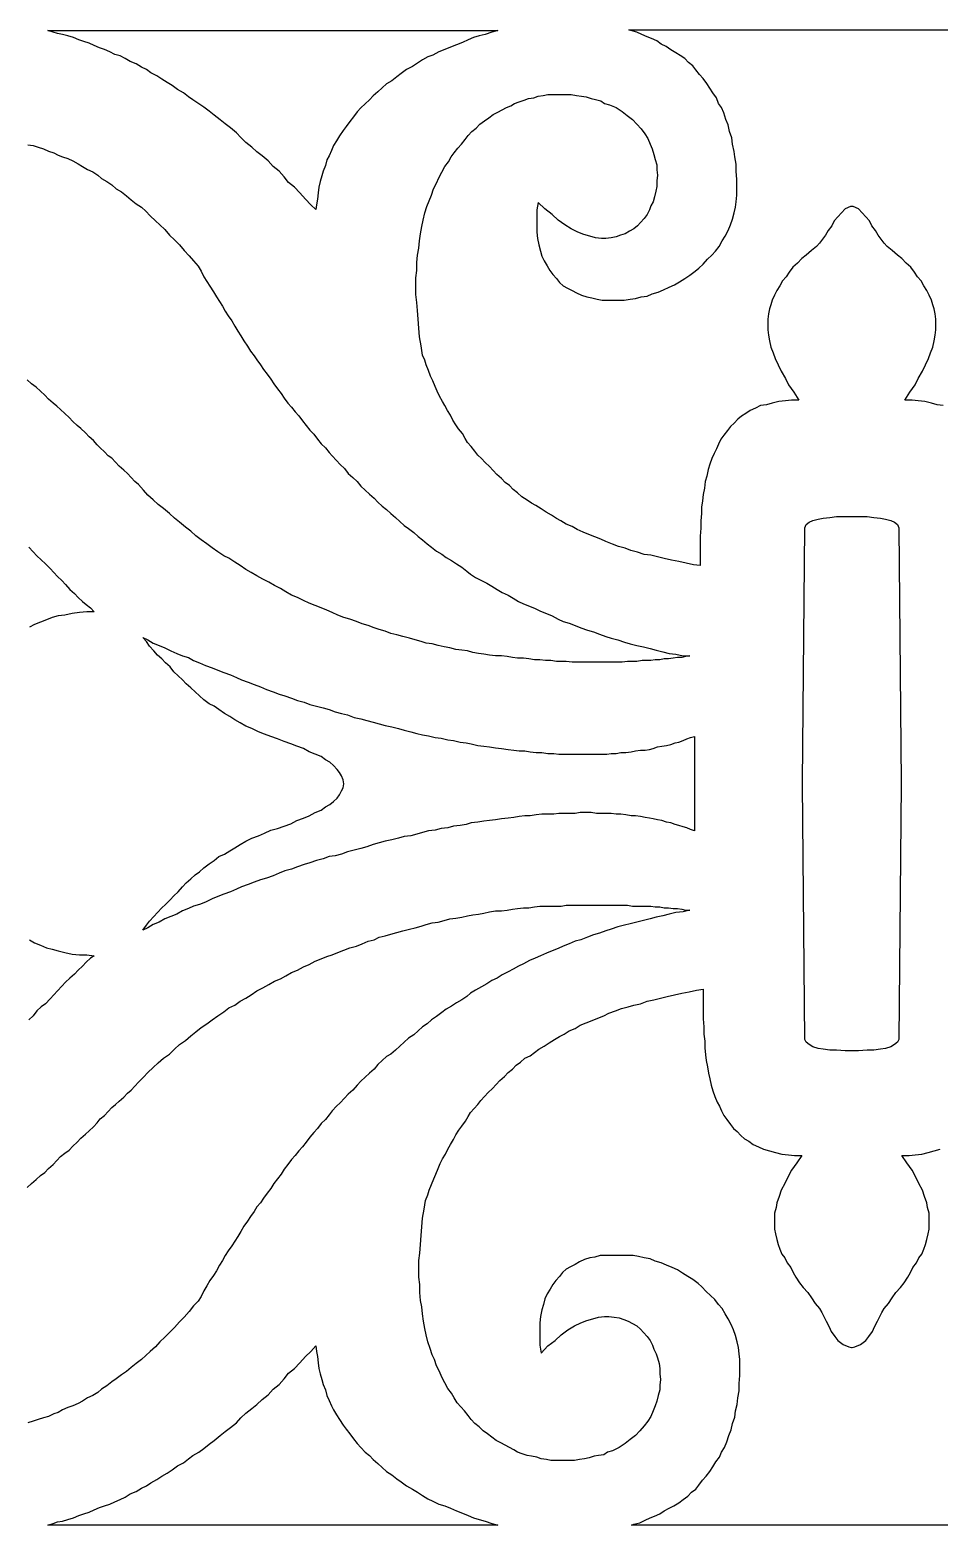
# Model space of a CAD drawing. Extents: x -372 to 372, y -358 to 358.
# Drawn here: x -119.2 to -76.8, y 227.8 to 297.5 of the extents above; entities that cross this region are included whole.
import ezdxf

# ---------------------------------------------------------------- set-up
doc = ezdxf.new("R2010")
doc.units = 0
doc.layers.add('LAYER_1', color=18, linetype='CONTINUOUS')

msp = doc.modelspace()

# ---------------------------------------------------------------- linework, layer by layer
at = {"layer": 'LAYER_1'}
for points in [[(-76.586, 279.984), (-76.86, 280.021), (-77.135, 280.096), (-77.444, 280.17), (-77.753, 280.208), (-78.028, 280.245), (-78.371, 280.245), (-78.131, 280.618), (-77.89, 280.953), (-77.753, 281.251), (-77.547, 281.586), (-77.41, 281.884), (-77.272, 282.183), (-77.169, 282.443), (-77.066, 282.704), (-76.998, 283.002), (-76.963, 283.263), (-76.929, 283.524), (-76.929, 283.785), (-76.929, 284.008), (-76.963, 284.269), (-76.998, 284.493), (-77.066, 284.679), (-77.135, 284.903), (-77.238, 285.126), (-77.341, 285.35), (-77.478, 285.574), (-77.616, 285.797), (-77.787, 285.983), (-77.925, 286.207), (-78.096, 286.431), (-78.302, 286.617), (-78.508, 286.84), (-78.714, 286.99), (-78.954, 287.213), (-79.195, 287.399), (-79.332, 287.548), (-79.469, 287.735), (-79.607, 287.921), (-79.744, 288.145), (-79.916, 288.368), (-80.019, 288.592), (-80.19, 288.778), (-80.362, 288.964), (-80.533, 289.151), (-80.774, 289.263), (-80.827, 289.27), (-80.841, 289.268), (-80.856, 289.27), (-80.909, 289.263), (-81.149, 289.151), (-81.321, 288.964), (-81.493, 288.778), (-81.664, 288.592), (-81.767, 288.368), (-81.939, 288.145), (-82.076, 287.921), (-82.214, 287.735), (-82.351, 287.548), (-82.488, 287.399), (-82.728, 287.213), (-82.969, 286.99), (-83.175, 286.84), (-83.381, 286.617), (-83.587, 286.431), (-83.758, 286.207), (-83.896, 285.983), (-84.067, 285.797), (-84.205, 285.574), (-84.342, 285.35), (-84.445, 285.126), (-84.548, 284.903), (-84.616, 284.679), (-84.685, 284.493), (-84.719, 284.269), (-84.754, 284.008), (-84.754, 283.785), (-84.754, 283.524), (-84.719, 283.263), (-84.685, 283.002), (-84.616, 282.704), (-84.513, 282.443), (-84.41, 282.183), (-84.273, 281.884), (-84.136, 281.586), (-83.93, 281.251), (-83.793, 280.953), (-83.552, 280.618), (-83.312, 280.245), (-83.655, 280.245), (-83.93, 280.208), (-84.239, 280.17), (-84.548, 280.096), (-84.822, 280.021), (-85.097, 279.984), (-85.337, 279.872), (-85.578, 279.76), (-85.784, 279.611), (-85.99, 279.5), (-86.161, 279.351), (-86.333, 279.164), (-86.504, 279.015), (-86.642, 278.829), (-86.813, 278.605), (-86.951, 278.419), (-87.054, 278.195), (-87.157, 277.972), (-87.26, 277.748), (-87.363, 277.525), (-87.466, 277.264), (-87.534, 277.003), (-87.603, 276.705), (-87.672, 276.444), (-87.706, 276.146), (-87.775, 275.848), (-87.809, 275.55), (-87.843, 275.252), (-87.843, 274.954), (-87.878, 274.618), (-87.878, 274.283), (-87.912, 273.91), (-87.912, 273.575), (-87.912, 273.202), (-87.912, 272.904), (-87.912, 272.531), (-88.221, 272.569), (-88.564, 272.643), (-88.907, 272.718), (-89.251, 272.792), (-89.594, 272.867), (-89.903, 272.941), (-90.212, 273.016), (-90.521, 273.053), (-90.83, 273.165), (-91.139, 273.239), (-91.413, 273.351), (-91.722, 273.426), (-91.997, 273.538), (-92.306, 273.649), (-92.546, 273.761), (-92.821, 273.873), (-93.095, 273.985), (-93.37, 274.097), (-93.644, 274.208), (-93.885, 274.357), (-94.159, 274.469), (-94.4, 274.618), (-94.606, 274.73), (-94.846, 274.879), (-95.086, 275.028), (-95.326, 275.177), (-95.567, 275.326), (-95.773, 275.438), (-95.979, 275.587), (-96.219, 275.736), (-96.425, 275.922), (-96.631, 276.071), (-96.803, 276.258), (-97.009, 276.407), (-97.18, 276.593), (-97.386, 276.779), (-97.558, 276.966), (-97.729, 277.152), (-97.935, 277.338), (-98.107, 277.525), (-98.279, 277.674), (-98.416, 277.86), (-98.588, 278.084), (-98.759, 278.27), (-98.862, 278.456), (-98.999, 278.68), (-99.171, 278.903), (-99.308, 279.09), (-99.446, 279.313), (-99.549, 279.537), (-99.686, 279.76), (-99.823, 279.984), (-99.926, 280.17), (-100.064, 280.431), (-100.167, 280.655), (-100.27, 280.878), (-100.373, 281.139), (-100.476, 281.363), (-100.579, 281.624), (-100.682, 281.884), (-100.75, 282.108), (-100.853, 282.332), (-100.922, 282.779), (-100.99, 283.189), (-101.025, 283.599), (-101.059, 284.008), (-101.093, 284.418), (-101.128, 284.791), (-101.162, 285.164), (-101.162, 285.536), (-101.162, 285.946), (-101.128, 286.282), (-101.128, 286.654), (-101.093, 286.99), (-101.025, 287.325), (-100.99, 287.66), (-100.956, 287.996), (-100.887, 288.331), (-100.819, 288.629), (-100.75, 288.964), (-100.647, 289.263), (-100.544, 289.523), (-100.441, 289.784), (-100.338, 290.082), (-100.201, 290.343), (-100.098, 290.604), (-99.961, 290.865), (-99.823, 291.126), (-99.652, 291.349), (-99.514, 291.573), (-99.377, 291.759), (-99.205, 291.983), (-99.034, 292.169), (-98.862, 292.393), (-98.725, 292.579), (-98.553, 292.765), (-98.347, 292.914), (-98.176, 293.101), (-97.97, 293.25), (-97.764, 293.399), (-97.558, 293.548), (-97.352, 293.66), (-97.146, 293.771), (-96.94, 293.883), (-96.734, 293.958), (-96.562, 294.07), (-96.356, 294.144), (-96.116, 294.219), (-95.91, 294.293), (-95.67, 294.33), (-95.464, 294.405), (-95.224, 294.442), (-95.018, 294.479), (-93.919, 294.479), (-93.679, 294.442), (-93.438, 294.405), (-93.233, 294.368), (-92.992, 294.293), (-92.786, 294.256), (-92.546, 294.181), (-92.374, 294.07), (-92.134, 293.995), (-91.825, 293.883), (-91.551, 293.697), (-91.31, 293.511), (-91.07, 293.324), (-90.864, 293.101), (-90.658, 292.877), (-90.486, 292.654), (-90.349, 292.43), (-90.246, 292.169), (-90.143, 291.946), (-90.074, 291.685), (-90.006, 291.461), (-89.937, 291.2), (-89.937, 290.977), (-89.903, 290.716), (-89.937, 290.455), (-89.937, 290.194), (-89.971, 289.971), (-90.04, 289.71), (-90.109, 289.486), (-90.212, 289.3), (-90.28, 289.114), (-90.383, 288.89), (-90.521, 288.704), (-90.692, 288.517), (-90.83, 288.368), (-91.001, 288.219), (-91.207, 288.107), (-91.413, 287.996), (-91.619, 287.921), (-91.825, 287.847), (-92.065, 287.809), (-92.306, 287.772), (-92.512, 287.772), (-92.786, 287.809), (-93.061, 287.884), (-93.336, 287.958), (-93.61, 288.07), (-93.919, 288.219), (-94.228, 288.406), (-94.537, 288.629), (-94.812, 288.89), (-95.155, 289.151), (-95.464, 289.449), (-95.532, 289.114), (-95.532, 288.741), (-95.532, 288.406), (-95.532, 288.07), (-95.498, 287.772), (-95.429, 287.474), (-95.361, 287.176), (-95.292, 286.952), (-95.189, 286.729), (-95.052, 286.505), (-94.915, 286.282), (-94.777, 286.095), (-94.606, 285.909), (-94.468, 285.723), (-94.297, 285.574), (-94.091, 285.462), (-93.885, 285.35), (-93.679, 285.238), (-93.438, 285.126), (-93.198, 285.052), (-92.958, 285.015), (-92.718, 284.94), (-92.477, 284.903), (-91.448, 284.903), (-91.173, 284.94), (-90.933, 284.977), (-90.658, 285.052), (-90.383, 285.089), (-90.143, 285.201), (-89.868, 285.275), (-89.628, 285.387), (-89.354, 285.499), (-89.113, 285.611), (-88.873, 285.76), (-88.633, 285.909), (-88.392, 286.058), (-88.152, 286.244), (-87.98, 286.393), (-87.775, 286.58), (-87.569, 286.803), (-87.363, 286.99), (-87.191, 287.176), (-87.019, 287.399), (-86.882, 287.66), (-86.745, 287.884), (-86.607, 288.145), (-86.504, 288.406), (-86.401, 288.666), (-86.333, 288.964), (-86.264, 289.225), (-86.23, 289.486), (-86.195, 289.784), (-86.195, 290.157), (-86.195, 290.53), (-86.23, 290.902), (-86.23, 291.238), (-86.298, 291.573), (-86.333, 291.834), (-86.401, 292.169), (-86.436, 292.467), (-86.539, 292.765), (-86.607, 293.063), (-86.71, 293.324), (-86.813, 293.622), (-86.916, 293.883), (-87.054, 294.07), (-87.157, 294.33), (-87.328, 294.554), (-87.466, 294.778), (-87.603, 295.001), (-87.775, 295.225), (-87.946, 295.411), (-88.118, 295.635), (-88.255, 295.821), (-88.461, 295.97), (-88.633, 296.156), (-88.839, 296.305), (-89.045, 296.417), (-89.285, 296.566), (-89.491, 296.715), (-89.731, 296.827), (-89.937, 296.976), (-90.177, 297.088), (-90.383, 297.162), (-90.624, 297.274), (-90.864, 297.386), (-91.139, 297.46), (-91.24, 297.492), (-70.443, 297.492)], [(-119.249, 292.14), (-119.009, 292.103), (-118.768, 292.028), (-118.528, 291.954), (-118.288, 291.842), (-118.048, 291.767), (-117.842, 291.656), (-117.636, 291.581), (-117.395, 291.507), (-117.155, 291.395), (-116.915, 291.246), (-116.709, 291.134), (-116.469, 290.985), (-116.228, 290.873), (-115.988, 290.724), (-115.816, 290.575), (-115.576, 290.426), (-115.336, 290.277), (-115.13, 290.091), (-114.889, 289.942), (-114.649, 289.755), (-114.443, 289.569), (-114.203, 289.383), (-113.963, 289.234), (-113.757, 289.047), (-113.551, 288.824), (-113.31, 288.6), (-113.104, 288.414), (-112.864, 288.19), (-112.658, 287.929), (-112.418, 287.706), (-112.178, 287.482), (-111.972, 287.221), (-111.731, 286.961), (-111.525, 286.737), (-111.319, 286.476), (-111.182, 286.253), (-111.045, 285.992), (-110.908, 285.768), (-110.77, 285.545), (-110.599, 285.284), (-110.461, 285.06), (-110.324, 284.837), (-110.187, 284.613), (-110.049, 284.389), (-109.912, 284.166), (-109.74, 283.942), (-109.603, 283.681), (-109.466, 283.458), (-109.328, 283.234), (-109.191, 283.011), (-109.02, 282.75), (-108.882, 282.526), (-108.711, 282.303), (-108.573, 282.116), (-108.402, 281.893), (-108.264, 281.669), (-108.093, 281.446), (-107.921, 281.222), (-107.784, 280.998), (-107.612, 280.775), (-107.44, 280.551), (-107.303, 280.328), (-107.132, 280.104), (-106.96, 279.918), (-106.788, 279.694), (-106.617, 279.508), (-106.445, 279.284), (-106.273, 279.061), (-106.102, 278.837), (-105.93, 278.651), (-105.758, 278.427), (-105.587, 278.204), (-105.381, 278.017), (-105.209, 277.794), (-105.072, 277.645), (-104.866, 277.421), (-104.694, 277.235), (-104.488, 277.049), (-104.317, 276.825), (-104.111, 276.639), (-103.905, 276.452), (-103.733, 276.229), (-103.527, 276.042), (-103.321, 275.856), (-103.115, 275.67), (-102.944, 275.483), (-102.738, 275.297), (-102.532, 275.148), (-102.326, 274.962), (-102.12, 274.775), (-101.914, 274.589), (-101.708, 274.403), (-101.502, 274.254), (-101.262, 274.067), (-101.056, 273.881), (-100.85, 273.732), (-100.644, 273.546), (-100.438, 273.397), (-100.197, 273.21), (-99.957, 273.061), (-99.751, 272.912), (-99.511, 272.763), (-99.271, 272.614), (-99.03, 272.465), (-98.79, 272.279), (-98.618, 272.13), (-98.378, 271.981), (-98.104, 271.832), (-97.863, 271.72), (-97.623, 271.571), (-97.383, 271.422), (-97.142, 271.273), (-96.868, 271.161), (-96.627, 271.012), (-96.387, 270.863), (-96.147, 270.751), (-95.872, 270.639), (-95.598, 270.528), (-95.357, 270.416), (-95.083, 270.304), (-94.808, 270.192), (-94.534, 270.043), (-94.293, 269.931), (-94.019, 269.857), (-93.744, 269.745), (-93.469, 269.633), (-93.16, 269.521), (-92.886, 269.447), (-92.611, 269.335), (-92.302, 269.223), (-92.062, 269.149), (-91.753, 269.074), (-91.444, 268.962), (-91.169, 268.888), (-90.861, 268.813), (-90.552, 268.739), (-90.243, 268.664), (-89.968, 268.59), (-89.659, 268.515), (-89.35, 268.441), (-89.041, 268.404), (-88.698, 268.329), (-88.389, 268.329), (-88.595, 268.292), (-88.767, 268.254), (-88.973, 268.254), (-89.178, 268.217), (-89.384, 268.18), (-89.59, 268.18), (-89.796, 268.143), (-90.002, 268.143), (-90.208, 268.105), (-90.62, 268.105), (-90.861, 268.068), (-91.307, 268.068), (-91.547, 268.031), (-93.881, 268.031), (-94.156, 268.068), (-94.602, 268.068), (-94.877, 268.105), (-95.117, 268.105), (-95.392, 268.143), (-95.632, 268.143), (-95.907, 268.18), (-96.147, 268.217), (-96.421, 268.217), (-96.662, 268.254), (-96.902, 268.292), (-97.177, 268.329), (-97.451, 268.329), (-97.726, 268.366), (-98.001, 268.404), (-98.241, 268.441), (-98.515, 268.478), (-98.756, 268.553), (-99.03, 268.59), (-99.305, 268.627), (-99.58, 268.702), (-99.854, 268.739), (-100.129, 268.813), (-100.403, 268.888), (-100.678, 268.925), (-100.918, 269), (-101.193, 269.074), (-101.468, 269.149), (-101.777, 269.223), (-102.051, 269.298), (-102.326, 269.372), (-102.6, 269.484), (-102.875, 269.559), (-103.115, 269.633), (-103.39, 269.745), (-103.665, 269.82), (-103.939, 269.931), (-104.248, 270.043), (-104.523, 270.118), (-104.797, 270.229), (-105.072, 270.341), (-105.312, 270.453), (-105.587, 270.565), (-105.861, 270.677), (-106.136, 270.788), (-106.411, 270.9), (-106.685, 271.049), (-106.96, 271.161), (-107.235, 271.31), (-107.475, 271.459), (-107.749, 271.608), (-108.024, 271.757), (-108.299, 271.906), (-108.573, 272.055), (-108.848, 272.204), (-109.088, 272.353), (-109.363, 272.54), (-109.603, 272.689), (-109.878, 272.875), (-110.118, 272.987), (-110.393, 273.173), (-110.667, 273.359), (-110.908, 273.546), (-111.182, 273.732), (-111.422, 273.918), (-111.663, 274.142), (-111.903, 274.328), (-112.178, 274.552), (-112.418, 274.738), (-112.658, 274.962), (-112.933, 275.185), (-113.173, 275.372), (-113.413, 275.595), (-113.654, 275.819), (-113.86, 276.042), (-114.1, 276.303), (-114.272, 276.452), (-114.443, 276.639), (-114.615, 276.825), (-114.786, 276.974), (-114.992, 277.16), (-115.164, 277.347), (-115.336, 277.533), (-115.507, 277.645), (-115.679, 277.831), (-115.885, 278.017), (-116.022, 278.166), (-116.194, 278.353), (-116.4, 278.539), (-116.571, 278.725), (-116.777, 278.912), (-116.949, 279.061), (-117.155, 279.247), (-117.327, 279.433), (-117.533, 279.62), (-117.739, 279.806), (-117.91, 279.955), (-118.082, 280.104), (-118.288, 280.29), (-118.459, 280.477), (-118.665, 280.663), (-118.871, 280.849), (-119.077, 280.998), (-119.283, 281.185)], [(-119.215, 273.397), (-119.009, 273.173), (-118.837, 272.987), (-118.631, 272.801), (-118.425, 272.614), (-118.219, 272.391), (-118.048, 272.204), (-117.876, 272.018), (-117.67, 271.832), (-117.498, 271.645), (-117.292, 271.422), (-117.086, 271.236), (-116.915, 271.049), (-116.709, 270.863), (-116.537, 270.714), (-116.331, 270.565), (-116.16, 270.378), (-116.503, 270.378), (-116.846, 270.341), (-117.189, 270.304), (-117.533, 270.229), (-117.842, 270.192), (-118.116, 270.118), (-118.391, 270.006), (-118.665, 269.894), (-118.94, 269.782), (-119.18, 269.67)], [(-119.283, 243.549), (-119.077, 243.735), (-118.871, 243.922), (-118.665, 244.108), (-118.459, 244.257), (-118.288, 244.443), (-118.082, 244.63), (-117.91, 244.816), (-117.739, 245.002), (-117.533, 245.151), (-117.327, 245.3), (-117.155, 245.487), (-116.949, 245.673), (-116.777, 245.859), (-116.571, 246.046), (-116.4, 246.195), (-116.194, 246.381), (-116.022, 246.567), (-115.885, 246.754), (-115.679, 246.903), (-115.507, 247.089), (-115.336, 247.275), (-115.164, 247.424), (-114.992, 247.573), (-114.786, 247.76), (-114.615, 247.946), (-114.443, 248.095), (-114.272, 248.281), (-114.1, 248.468), (-113.86, 248.691), (-113.654, 248.915), (-113.413, 249.139), (-113.173, 249.362), (-112.933, 249.586), (-112.658, 249.772), (-112.418, 249.996), (-112.178, 250.219), (-111.903, 250.405), (-111.663, 250.629), (-111.422, 250.815), (-111.182, 251.002), (-110.908, 251.188), (-110.667, 251.374), (-110.393, 251.561), (-110.118, 251.747), (-109.878, 251.933), (-109.603, 252.045), (-109.363, 252.231), (-109.088, 252.38), (-108.848, 252.529), (-108.573, 252.716), (-108.299, 252.865), (-108.024, 253.014), (-107.749, 253.163), (-107.475, 253.275), (-107.235, 253.424), (-106.96, 253.573), (-106.685, 253.685), (-106.411, 253.834), (-106.136, 253.945), (-105.861, 254.094), (-105.587, 254.206), (-105.312, 254.318), (-105.072, 254.393), (-104.797, 254.504), (-104.523, 254.616), (-104.248, 254.728), (-103.939, 254.802), (-103.665, 254.914), (-103.39, 255.026), (-103.115, 255.101), (-102.875, 255.212), (-102.6, 255.287), (-102.326, 255.361), (-102.051, 255.436), (-101.777, 255.51), (-101.468, 255.585), (-101.193, 255.66), (-100.918, 255.734), (-100.678, 255.809), (-100.403, 255.883), (-100.129, 255.92), (-99.854, 255.995), (-99.58, 256.069), (-99.305, 256.107), (-99.03, 256.144), (-98.756, 256.218), (-98.515, 256.256), (-98.241, 256.293), (-98.001, 256.33), (-97.726, 256.405), (-97.451, 256.442), (-97.177, 256.442), (-96.902, 256.479), (-96.662, 256.517), (-96.421, 256.554), (-96.147, 256.591), (-95.907, 256.591), (-95.632, 256.628), (-95.392, 256.666), (-94.396, 256.666), (-94.156, 256.703), (-91.307, 256.703), (-91.066, 256.666), (-90.208, 256.666), (-90.002, 256.628), (-89.796, 256.628), (-89.59, 256.591), (-89.384, 256.591), (-89.178, 256.554), (-88.973, 256.554), (-88.767, 256.517), (-88.595, 256.479), (-88.389, 256.479), (-88.698, 256.405), (-89.041, 256.368), (-89.35, 256.293), (-89.659, 256.218), (-89.968, 256.144), (-90.243, 256.069), (-90.552, 255.995), (-90.861, 255.92), (-91.169, 255.846), (-91.444, 255.771), (-91.753, 255.697), (-92.062, 255.585), (-92.302, 255.51), (-92.611, 255.399), (-92.886, 255.324), (-93.16, 255.212), (-93.469, 255.101), (-93.744, 255.026), (-94.019, 254.914), (-94.293, 254.802), (-94.534, 254.691), (-94.808, 254.579), (-95.083, 254.467), (-95.357, 254.355), (-95.598, 254.244), (-95.872, 254.132), (-96.147, 253.983), (-96.387, 253.871), (-96.627, 253.722), (-96.868, 253.61), (-97.142, 253.461), (-97.383, 253.312), (-97.623, 253.2), (-97.863, 253.051), (-98.104, 252.902), (-98.378, 252.753), (-98.618, 252.604), (-98.79, 252.455), (-99.03, 252.306), (-99.271, 252.157), (-99.511, 252.008), (-99.751, 251.859), (-99.957, 251.71), (-100.197, 251.523), (-100.438, 251.374), (-100.644, 251.188), (-100.85, 251.039), (-101.056, 250.853), (-101.262, 250.666), (-101.502, 250.517), (-101.708, 250.331), (-101.914, 250.145), (-102.12, 249.958), (-102.326, 249.772), (-102.532, 249.66), (-102.738, 249.474), (-102.944, 249.288), (-103.115, 249.064), (-103.321, 248.878), (-103.527, 248.691), (-103.733, 248.505), (-103.905, 248.319), (-104.111, 248.095), (-104.317, 247.909), (-104.488, 247.723), (-104.694, 247.499), (-104.866, 247.35), (-105.072, 247.126), (-105.209, 246.94), (-105.381, 246.716), (-105.587, 246.53), (-105.758, 246.307), (-105.93, 246.12), (-106.102, 245.897), (-106.273, 245.673), (-106.445, 245.449), (-106.617, 245.263), (-106.788, 245.04), (-106.96, 244.853), (-107.132, 244.63), (-107.303, 244.406), (-107.44, 244.183), (-107.612, 243.959), (-107.784, 243.735), (-107.921, 243.512), (-108.093, 243.288), (-108.264, 243.065), (-108.402, 242.841), (-108.573, 242.655), (-108.711, 242.431), (-108.882, 242.208), (-109.02, 241.984), (-109.191, 241.76), (-109.328, 241.5), (-109.466, 241.276), (-109.603, 241.052), (-109.74, 240.829), (-109.912, 240.605), (-110.049, 240.382), (-110.187, 240.158), (-110.324, 239.935), (-110.461, 239.674), (-110.599, 239.45), (-110.77, 239.227), (-110.908, 238.966), (-111.045, 238.742), (-111.182, 238.481), (-111.319, 238.258), (-111.525, 238.034), (-111.731, 237.773), (-111.972, 237.512), (-112.178, 237.289), (-112.418, 237.028), (-112.658, 236.804), (-112.864, 236.581), (-113.104, 236.357), (-113.31, 236.134), (-113.551, 235.91), (-113.757, 235.724), (-113.963, 235.537), (-114.203, 235.351), (-114.443, 235.165), (-114.649, 234.979), (-114.889, 234.829), (-115.13, 234.643), (-115.336, 234.494), (-115.576, 234.308), (-115.816, 234.159), (-115.988, 234.01), (-116.228, 233.861), (-116.469, 233.749), (-116.709, 233.6), (-116.915, 233.488), (-117.155, 233.376), (-117.395, 233.302), (-117.636, 233.19), (-117.842, 233.078), (-118.048, 233.004), (-118.288, 232.892), (-118.528, 232.817), (-118.768, 232.743), (-119.009, 232.668), (-119.249, 232.594)], [(-119.18, 255.101), (-118.94, 254.952), (-118.665, 254.84), (-118.391, 254.728), (-118.116, 254.653), (-117.842, 254.579), (-117.533, 254.504), (-117.189, 254.43), (-116.846, 254.393), (-116.503, 254.393), (-116.16, 254.355), (-116.331, 254.244), (-116.537, 254.057), (-116.709, 253.871), (-116.915, 253.685), (-117.086, 253.498), (-117.292, 253.312), (-117.498, 253.126), (-117.67, 252.939), (-117.876, 252.716), (-118.048, 252.529), (-118.219, 252.343), (-118.425, 252.12), (-118.631, 251.971), (-118.837, 251.784), (-119.009, 251.561), (-119.215, 251.374)], [(-70.568, 227.825), (-91.114, 227.825), (-90.998, 227.861), (-90.723, 227.936), (-90.483, 228.048), (-90.243, 228.159), (-90.037, 228.234), (-89.796, 228.346), (-89.59, 228.495), (-89.35, 228.607), (-89.144, 228.718), (-88.904, 228.867), (-88.698, 229.016), (-88.492, 229.166), (-88.32, 229.352), (-88.114, 229.501), (-87.977, 229.687), (-87.805, 229.911), (-87.634, 230.097), (-87.462, 230.321), (-87.325, 230.544), (-87.188, 230.768), (-87.016, 230.991), (-86.913, 231.215), (-86.776, 231.439), (-86.673, 231.699), (-86.57, 231.998), (-86.467, 232.258), (-86.398, 232.556), (-86.295, 232.855), (-86.261, 233.153), (-86.192, 233.451), (-86.158, 233.749), (-86.089, 234.084), (-86.089, 234.42), (-86.055, 234.792), (-86.055, 235.165), (-86.055, 235.537), (-86.089, 235.798), (-86.123, 236.096), (-86.192, 236.357), (-86.261, 236.655), (-86.364, 236.916), (-86.467, 237.177), (-86.604, 237.438), (-86.741, 237.661), (-86.879, 237.922), (-87.05, 238.109), (-87.222, 238.332), (-87.428, 238.519), (-87.634, 238.705), (-87.84, 238.928), (-88.011, 239.077), (-88.252, 239.264), (-88.492, 239.413), (-88.732, 239.562), (-88.973, 239.711), (-89.213, 239.823), (-89.487, 239.935), (-89.728, 240.046), (-90.002, 240.121), (-90.243, 240.233), (-90.517, 240.27), (-90.792, 240.344), (-91.032, 240.382), (-92.577, 240.382), (-92.817, 240.307), (-93.057, 240.27), (-93.298, 240.195), (-93.538, 240.084), (-93.744, 239.972), (-93.95, 239.86), (-94.156, 239.748), (-94.328, 239.599), (-94.465, 239.413), (-94.636, 239.227), (-94.774, 239.04), (-94.911, 238.817), (-95.048, 238.593), (-95.151, 238.369), (-95.22, 238.109), (-95.289, 237.848), (-95.357, 237.55), (-95.392, 237.252), (-95.392, 236.916), (-95.392, 236.581), (-95.392, 236.208), (-95.323, 235.836), (-95.014, 236.171), (-94.671, 236.432), (-94.396, 236.693), (-94.087, 236.916), (-93.778, 237.103), (-93.469, 237.252), (-93.195, 237.363), (-92.92, 237.438), (-92.646, 237.512), (-92.371, 237.55), (-92.165, 237.55), (-91.925, 237.512), (-91.684, 237.475), (-91.478, 237.401), (-91.272, 237.326), (-91.066, 237.214), (-90.861, 237.103), (-90.689, 236.953), (-90.552, 236.804), (-90.38, 236.618), (-90.243, 236.432), (-90.14, 236.208), (-90.071, 236.022), (-89.968, 235.798), (-89.899, 235.612), (-89.831, 235.351), (-89.796, 235.128), (-89.796, 234.867), (-89.762, 234.606), (-89.796, 234.345), (-89.796, 234.121), (-89.865, 233.861), (-89.934, 233.6), (-90.002, 233.376), (-90.105, 233.153), (-90.208, 232.892), (-90.346, 232.668), (-90.517, 232.445), (-90.723, 232.221), (-90.929, 231.998), (-91.169, 231.811), (-91.41, 231.625), (-91.684, 231.439), (-91.993, 231.29), (-92.234, 231.215), (-92.405, 231.103), (-92.646, 231.066), (-92.851, 231.029), (-93.092, 230.954), (-93.298, 230.917), (-93.538, 230.88), (-93.778, 230.842), (-94.877, 230.842), (-95.083, 230.88), (-95.323, 230.917), (-95.529, 230.991), (-95.769, 231.029), (-95.975, 231.066), (-96.216, 231.14), (-96.421, 231.215), (-96.593, 231.327), (-96.799, 231.439), (-97.005, 231.55), (-97.211, 231.662), (-97.417, 231.774), (-97.623, 231.923), (-97.829, 232.072), (-98.035, 232.221), (-98.207, 232.407), (-98.412, 232.556), (-98.584, 232.743), (-98.721, 232.929), (-98.893, 233.153), (-99.065, 233.339), (-99.236, 233.525), (-99.374, 233.749), (-99.511, 233.972), (-99.683, 234.196), (-99.82, 234.457), (-99.957, 234.718), (-100.06, 234.979), (-100.197, 235.239), (-100.3, 235.537), (-100.403, 235.761), (-100.506, 236.059), (-100.609, 236.357), (-100.678, 236.693), (-100.747, 236.991), (-100.815, 237.326), (-100.85, 237.661), (-100.884, 237.997), (-100.953, 238.295), (-100.987, 238.668), (-100.987, 239.04), (-101.021, 239.376), (-101.021, 239.785), (-101.021, 240.158), (-100.987, 240.493), (-100.953, 240.903), (-100.918, 241.313), (-100.884, 241.723), (-100.85, 242.133), (-100.781, 242.543), (-100.712, 242.953), (-100.609, 243.214), (-100.541, 243.437), (-100.438, 243.698), (-100.335, 243.959), (-100.232, 244.183), (-100.129, 244.443), (-100.026, 244.667), (-99.923, 244.891), (-99.786, 245.114), (-99.683, 245.338), (-99.545, 245.561), (-99.408, 245.785), (-99.305, 246.008), (-99.168, 246.232), (-99.03, 246.418), (-98.859, 246.642), (-98.721, 246.865), (-98.618, 247.052), (-98.447, 247.238), (-98.275, 247.424), (-98.138, 247.611), (-97.966, 247.797), (-97.795, 247.983), (-97.589, 248.17), (-97.417, 248.356), (-97.245, 248.542), (-97.039, 248.729), (-96.868, 248.915), (-96.662, 249.064), (-96.49, 249.25), (-96.284, 249.399), (-96.078, 249.586), (-95.838, 249.697), (-95.632, 249.847), (-95.426, 249.996), (-95.186, 250.145), (-94.945, 250.294), (-94.705, 250.443), (-94.465, 250.592), (-94.259, 250.704), (-94.019, 250.853), (-93.744, 250.964), (-93.504, 251.113), (-93.229, 251.225), (-92.954, 251.337), (-92.68, 251.449), (-92.405, 251.561), (-92.165, 251.672), (-91.856, 251.784), (-91.581, 251.896), (-91.272, 251.971), (-90.998, 252.045), (-90.689, 252.12), (-90.38, 252.231), (-90.071, 252.306), (-89.762, 252.38), (-89.453, 252.455), (-89.11, 252.529), (-88.767, 252.604), (-88.423, 252.678), (-88.08, 252.753), (-87.771, 252.79), (-87.771, 252.418), (-87.771, 252.082), (-87.771, 251.747), (-87.771, 251.412), (-87.737, 251.039), (-87.737, 250.704), (-87.702, 250.368), (-87.702, 250.07), (-87.668, 249.735), (-87.634, 249.474), (-87.565, 249.176), (-87.531, 248.878), (-87.462, 248.617), (-87.393, 248.319), (-87.325, 248.058), (-87.222, 247.797), (-87.119, 247.536), (-87.016, 247.35), (-86.913, 247.126), (-86.81, 246.903), (-86.673, 246.716), (-86.501, 246.493), (-86.364, 246.307), (-86.192, 246.157), (-86.02, 245.971), (-85.849, 245.822), (-85.643, 245.71), (-85.437, 245.561), (-85.197, 245.449), (-84.956, 245.338), (-84.682, 245.263), (-84.407, 245.189), (-84.098, 245.114), (-83.789, 245.077), (-83.515, 245.04), (-83.171, 245.04), (-83.412, 244.704), (-83.652, 244.369), (-83.823, 244.033), (-83.961, 243.735), (-84.132, 243.437), (-84.235, 243.139), (-84.338, 242.841), (-84.373, 242.617), (-84.441, 242.357), (-84.441, 242.096), (-84.441, 241.835), (-84.441, 241.611), (-84.407, 241.388), (-84.338, 241.127), (-84.27, 240.903), (-84.201, 240.68), (-84.098, 240.456), (-83.961, 240.27), (-83.858, 240.046), (-83.686, 239.823), (-83.583, 239.599), (-83.446, 239.376), (-83.274, 239.115), (-83.103, 238.891), (-82.897, 238.668), (-82.725, 238.407), (-82.553, 238.146), (-82.347, 237.922), (-82.244, 237.736), (-82.141, 237.55), (-82.038, 237.326), (-81.901, 237.065), (-81.798, 236.842), (-81.627, 236.618), (-81.489, 236.432), (-81.249, 236.245), (-80.974, 236.134), (-80.856, 236.092), (-80.841, 236.097), (-80.827, 236.092), (-80.709, 236.134), (-80.434, 236.245), (-80.194, 236.432), (-80.056, 236.618), (-79.885, 236.842), (-79.782, 237.065), (-79.644, 237.326), (-79.541, 237.55), (-79.438, 237.736), (-79.335, 237.922), (-79.129, 238.146), (-78.958, 238.407), (-78.786, 238.668), (-78.58, 238.891), (-78.409, 239.115), (-78.237, 239.376), (-78.1, 239.599), (-77.997, 239.823), (-77.825, 240.046), (-77.722, 240.27), (-77.585, 240.456), (-77.482, 240.68), (-77.413, 240.903), (-77.344, 241.127), (-77.276, 241.388), (-77.241, 241.611), (-77.241, 241.835), (-77.241, 242.096), (-77.241, 242.357), (-77.31, 242.617), (-77.344, 242.841), (-77.447, 243.139), (-77.55, 243.437), (-77.722, 243.735), (-77.859, 244.033), (-78.031, 244.369), (-78.271, 244.704), (-78.512, 245.04), (-78.168, 245.04), (-77.894, 245.077), (-77.585, 245.114), (-77.276, 245.189), (-77.001, 245.263), (-76.727, 245.338)]]:
    msp.add_lwpolyline(points, dxfattribs=at)
for points in [[(-97.623, 297.394), (-97.932, 297.282), (-98.207, 297.208), (-98.481, 297.133), (-98.721, 297.022), (-98.996, 296.91), (-99.271, 296.798), (-99.545, 296.686), (-99.82, 296.574), (-100.094, 296.463), (-100.369, 296.314), (-100.609, 296.239), (-100.85, 296.09), (-101.09, 295.941), (-101.33, 295.792), (-101.605, 295.643), (-101.845, 295.456), (-102.051, 295.307), (-102.291, 295.121), (-102.532, 294.972), (-102.738, 294.786), (-102.944, 294.599), (-103.15, 294.413), (-103.321, 294.227), (-103.527, 294.04), (-103.733, 293.854), (-103.905, 293.668), (-104.076, 293.444), (-104.248, 293.221), (-104.42, 292.997), (-104.557, 292.811), (-104.729, 292.55), (-104.866, 292.326), (-105.003, 292.103), (-105.106, 291.879), (-105.209, 291.618), (-105.312, 291.432), (-105.381, 291.171), (-105.484, 290.91), (-105.553, 290.687), (-105.621, 290.426), (-105.69, 290.165), (-105.724, 289.904), (-105.758, 289.606), (-105.793, 289.345), (-105.827, 289.122), (-106.067, 289.345), (-106.308, 289.606), (-106.582, 289.904), (-106.823, 290.165), (-107.097, 290.389), (-107.303, 290.65), (-107.543, 290.91), (-107.818, 291.134), (-108.058, 291.395), (-108.333, 291.618), (-108.573, 291.805), (-108.814, 292.028), (-109.088, 292.252), (-109.328, 292.475), (-109.534, 292.699), (-109.809, 292.923), (-110.049, 293.109), (-110.29, 293.295), (-110.564, 293.519), (-110.805, 293.705), (-111.045, 293.891), (-111.285, 294.04), (-111.56, 294.227), (-111.766, 294.376), (-112.006, 294.562), (-112.281, 294.711), (-112.521, 294.898), (-112.761, 295.047), (-113.001, 295.196), (-113.242, 295.345), (-113.516, 295.494), (-113.722, 295.643), (-113.963, 295.755), (-114.203, 295.904), (-114.478, 296.015), (-114.718, 296.164), (-114.958, 296.276), (-115.198, 296.351), (-115.439, 296.463), (-115.679, 296.574), (-115.919, 296.649), (-116.16, 296.761), (-116.4, 296.872), (-116.64, 296.947), (-116.88, 297.022), (-117.121, 297.133), (-117.395, 297.208), (-117.636, 297.282), (-117.876, 297.32), (-118.082, 297.394), (-118.322, 297.468), (-97.35, 297.468)], [(-79.816, 274.775), (-79.507, 274.738), (-79.267, 274.701), (-79.026, 274.626), (-78.855, 274.552), (-78.718, 274.44), (-78.649, 274.291), (-78.546, 262.441), (-78.546, 262.33), (-78.649, 250.443), (-78.718, 250.331), (-78.855, 250.219), (-79.026, 250.107), (-79.267, 250.033), (-79.507, 249.996), (-79.816, 249.958), (-80.125, 249.958), (-80.537, 249.921), (-81.146, 249.921), (-81.558, 249.958), (-81.867, 249.958), (-82.176, 249.996), (-82.416, 250.033), (-82.656, 250.107), (-82.828, 250.219), (-82.965, 250.331), (-83.034, 250.443), (-83.137, 262.33), (-83.137, 262.441), (-83.034, 274.291), (-82.965, 274.44), (-82.828, 274.552), (-82.656, 274.626), (-82.416, 274.701), (-82.176, 274.738), (-81.867, 274.775), (-81.558, 274.813), (-80.125, 274.813)], [(-113.654, 269.074), (-113.413, 268.925), (-113.139, 268.813), (-112.864, 268.702), (-112.59, 268.553), (-112.315, 268.441), (-112.04, 268.329), (-111.766, 268.254), (-111.525, 268.105), (-111.251, 267.994), (-110.976, 267.882), (-110.667, 267.77), (-110.393, 267.658), (-110.118, 267.546), (-109.809, 267.435), (-109.534, 267.323), (-109.294, 267.211), (-108.985, 267.099), (-108.711, 266.988), (-108.402, 266.876), (-108.127, 266.764), (-107.818, 266.652), (-107.543, 266.54), (-107.269, 266.466), (-106.96, 266.354), (-106.685, 266.242), (-106.376, 266.168), (-106.102, 266.056), (-105.793, 265.981), (-105.484, 265.907), (-105.209, 265.832), (-104.935, 265.721), (-104.626, 265.646), (-104.351, 265.572), (-104.042, 265.46), (-103.733, 265.385), (-103.459, 265.311), (-103.15, 265.236), (-102.875, 265.162), (-102.6, 265.087), (-102.291, 265.013), (-101.982, 264.938), (-101.708, 264.864), (-101.399, 264.789), (-101.124, 264.714), (-100.85, 264.64), (-100.575, 264.603), (-100.266, 264.528), (-99.992, 264.491), (-99.683, 264.416), (-99.408, 264.379), (-99.099, 264.305), (-98.824, 264.267), (-98.584, 264.23), (-98.275, 264.156), (-98.001, 264.118), (-97.726, 264.081), (-97.451, 264.044), (-97.177, 264.006), (-96.868, 263.969), (-96.593, 263.932), (-96.353, 263.895), (-96.078, 263.895), (-95.838, 263.857), (-95.563, 263.82), (-95.289, 263.82), (-95.014, 263.783), (-94.739, 263.783), (-94.499, 263.746), (-92.268, 263.746), (-92.062, 263.783), (-91.822, 263.783), (-91.616, 263.82), (-91.375, 263.82), (-91.135, 263.857), (-90.929, 263.895), (-90.689, 263.932), (-90.483, 263.932), (-90.277, 263.969), (-90.105, 264.006), (-89.899, 264.081), (-89.693, 264.118), (-89.487, 264.156), (-89.281, 264.193), (-89.076, 264.267), (-88.904, 264.305), (-88.698, 264.379), (-88.526, 264.454), (-88.355, 264.528), (-88.183, 264.565), (-88.183, 262.367), (-88.183, 260.168), (-88.355, 260.243), (-88.526, 260.317), (-88.698, 260.355), (-88.904, 260.429), (-89.076, 260.466), (-89.281, 260.541), (-89.487, 260.578), (-89.693, 260.653), (-89.899, 260.69), (-90.105, 260.727), (-90.277, 260.765), (-90.483, 260.802), (-90.689, 260.839), (-90.929, 260.876), (-91.135, 260.876), (-91.375, 260.914), (-91.616, 260.951), (-91.822, 260.951), (-92.062, 260.988), (-92.749, 260.988), (-92.989, 261.025), (-93.504, 261.025), (-93.744, 260.988), (-94.499, 260.988), (-94.739, 260.951), (-95.289, 260.951), (-95.563, 260.914), (-95.838, 260.876), (-96.078, 260.876), (-96.353, 260.839), (-96.593, 260.802), (-96.868, 260.765), (-97.177, 260.727), (-97.451, 260.69), (-97.726, 260.653), (-98.001, 260.616), (-98.275, 260.578), (-98.584, 260.541), (-98.824, 260.466), (-99.099, 260.429), (-99.408, 260.392), (-99.683, 260.317), (-99.992, 260.28), (-100.266, 260.206), (-100.575, 260.168), (-100.85, 260.094), (-101.124, 260.019), (-101.399, 259.945), (-101.708, 259.908), (-101.982, 259.833), (-102.291, 259.758), (-102.6, 259.684), (-102.875, 259.609), (-103.15, 259.535), (-103.459, 259.423), (-103.733, 259.349), (-104.042, 259.274), (-104.351, 259.2), (-104.626, 259.088), (-104.935, 259.013), (-105.209, 258.976), (-105.484, 258.864), (-105.793, 258.79), (-106.102, 258.678), (-106.376, 258.603), (-106.685, 258.492), (-106.96, 258.38), (-107.269, 258.305), (-107.543, 258.193), (-107.818, 258.082), (-108.127, 257.97), (-108.402, 257.895), (-108.711, 257.784), (-108.985, 257.672), (-109.294, 257.56), (-109.534, 257.448), (-109.809, 257.336), (-110.118, 257.225), (-110.393, 257.113), (-110.667, 257.001), (-110.976, 256.852), (-111.251, 256.74), (-111.525, 256.666), (-111.766, 256.554), (-112.04, 256.442), (-112.315, 256.293), (-112.59, 256.181), (-112.864, 256.069), (-113.139, 255.92), (-113.413, 255.809), (-113.654, 255.66), (-113.894, 255.548), (-113.722, 255.771), (-113.585, 255.958), (-113.379, 256.181), (-113.207, 256.368), (-113.001, 256.591), (-112.83, 256.74), (-112.624, 256.964), (-112.452, 257.15), (-112.246, 257.336), (-112.04, 257.56), (-111.869, 257.746), (-111.663, 257.933), (-111.457, 258.119), (-111.251, 258.268), (-111.045, 258.454), (-110.805, 258.641), (-110.564, 258.79), (-110.358, 258.976), (-110.084, 259.088), (-109.843, 259.237), (-109.603, 259.386), (-109.363, 259.535), (-109.088, 259.684), (-108.814, 259.833), (-108.505, 259.945), (-108.23, 260.057), (-107.921, 260.206), (-107.612, 260.28), (-107.303, 260.392), (-106.994, 260.504), (-106.72, 260.653), (-106.411, 260.765), (-106.136, 260.876), (-105.861, 261.025), (-105.587, 261.137), (-105.381, 261.286), (-105.175, 261.398), (-105.003, 261.547), (-104.832, 261.696), (-104.729, 261.845), (-104.626, 262.032), (-104.557, 262.181), (-104.523, 262.367), (-104.557, 262.553), (-104.626, 262.74), (-104.729, 262.889), (-104.832, 263.038), (-105.003, 263.224), (-105.175, 263.373), (-105.381, 263.485), (-105.587, 263.634), (-105.861, 263.746), (-106.136, 263.857), (-106.411, 264.006), (-106.72, 264.118), (-106.994, 264.23), (-107.303, 264.342), (-107.612, 264.454), (-107.921, 264.565), (-108.23, 264.677), (-108.505, 264.789), (-108.814, 264.938), (-109.088, 265.05), (-109.363, 265.199), (-109.603, 265.348), (-109.843, 265.497), (-110.084, 265.646), (-110.358, 265.832), (-110.564, 265.981), (-110.805, 266.093), (-111.045, 266.28), (-111.251, 266.466), (-111.457, 266.652), (-111.663, 266.838), (-111.869, 267.025), (-112.04, 267.211), (-112.246, 267.397), (-112.452, 267.584), (-112.624, 267.807), (-112.83, 267.994), (-113.001, 268.18), (-113.207, 268.366), (-113.379, 268.553), (-113.585, 268.776), (-113.722, 269), (-113.894, 269.186)], [(-105.793, 235.91), (-105.758, 235.687), (-105.724, 235.388), (-105.69, 235.128), (-105.621, 234.867), (-105.553, 234.606), (-105.484, 234.382), (-105.381, 234.121), (-105.312, 233.861), (-105.209, 233.637), (-105.106, 233.376), (-105.003, 233.19), (-104.866, 232.966), (-104.729, 232.743), (-104.557, 232.482), (-104.42, 232.296), (-104.248, 232.072), (-104.076, 231.848), (-103.905, 231.625), (-103.733, 231.439), (-103.527, 231.215), (-103.321, 231.066), (-103.15, 230.88), (-102.944, 230.693), (-102.738, 230.507), (-102.532, 230.321), (-102.291, 230.172), (-102.051, 229.985), (-101.845, 229.836), (-101.605, 229.65), (-101.33, 229.501), (-101.09, 229.352), (-100.85, 229.203), (-100.609, 229.054), (-100.369, 228.942), (-100.094, 228.793), (-99.82, 228.718), (-99.545, 228.607), (-99.271, 228.495), (-98.996, 228.383), (-98.721, 228.271), (-98.481, 228.159), (-98.207, 228.085), (-97.932, 228.01), (-97.623, 227.899), (-97.35, 227.825), (-118.322, 227.825), (-118.082, 227.899), (-117.876, 227.973), (-117.636, 228.01), (-117.395, 228.085), (-117.121, 228.159), (-116.88, 228.271), (-116.64, 228.346), (-116.4, 228.42), (-116.16, 228.532), (-115.919, 228.644), (-115.679, 228.718), (-115.439, 228.793), (-115.198, 228.905), (-114.958, 229.016), (-114.718, 229.128), (-114.478, 229.277), (-114.203, 229.389), (-113.963, 229.538), (-113.722, 229.65), (-113.516, 229.799), (-113.242, 229.948), (-113.001, 230.097), (-112.761, 230.246), (-112.521, 230.395), (-112.281, 230.582), (-112.006, 230.731), (-111.766, 230.917), (-111.56, 231.066), (-111.285, 231.215), (-111.045, 231.401), (-110.805, 231.588), (-110.564, 231.774), (-110.29, 231.998), (-110.049, 232.184), (-109.809, 232.37), (-109.534, 232.594), (-109.328, 232.817), (-109.088, 233.041), (-108.814, 233.264), (-108.573, 233.451), (-108.333, 233.674), (-108.058, 233.898), (-107.818, 234.159), (-107.543, 234.382), (-107.303, 234.643), (-107.097, 234.904), (-106.823, 235.128), (-106.582, 235.388), (-106.308, 235.687), (-106.067, 235.91), (-105.827, 236.171)]]:
    msp.add_lwpolyline(points, close=True, dxfattribs=at)

doc.saveas('drawing.dxf')
